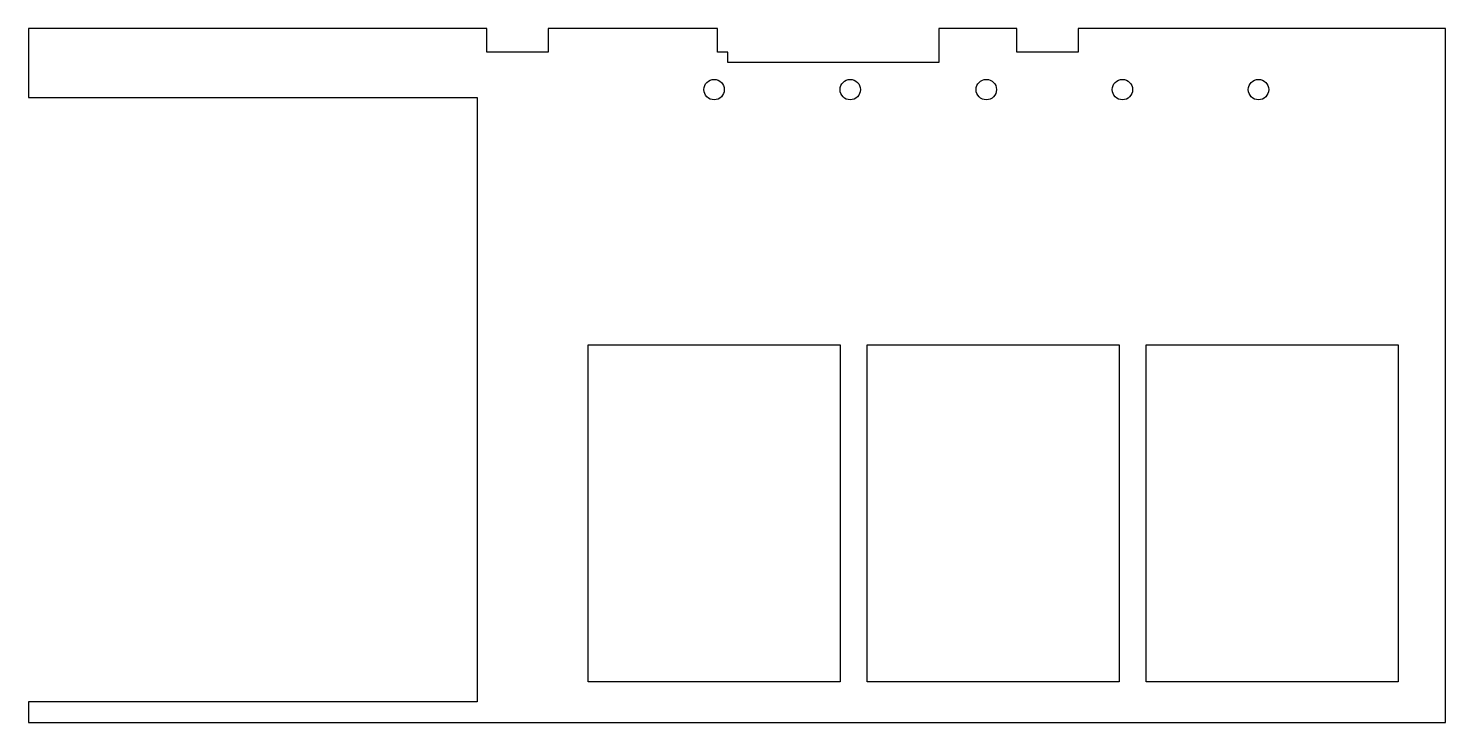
# Model space of a CAD drawing. Header units: millimetres. Extents: x 0 to 417, y 0 to 204.
import ezdxf

# ---------------------------------------------------------------- set-up
doc = ezdxf.new("R2010")
doc.units = ezdxf.units.MM

msp = doc.modelspace()

# ---------------------------------------------------------------- linework, layer by layer
for p, q in [((134.75, 204, 3), (0, 204, 3)), ((0, 204, 3), (0, 183.65, 3)), ((134.75, 197, 3), (134.75, 204, 3)), ((202.55, 204, 3), (152.75, 204, 3)), ((152.75, 204, 3), (152.75, 197, 3)), ((202.55, 197, 3), (202.55, 204, 3)), ((290.55, 204, 3), (267.55, 204, 3)), ((267.55, 204, 3), (267.55, 194, 3)), ((290.55, 197, 3), (290.55, 204, 3)), ((416.55, 204, 3), (308.55, 204, 3)), ((308.55, 204, 3), (308.55, 197, 3)), ((416.55, 0, 3), (416.55, 204, 3)), ((152.75, 197, 3), (134.75, 197, 3)), ((205.55, 197, 3), (202.55, 197, 3)), ((205.55, 194, 3), (205.55, 197, 3)), ((308.55, 197, 3), (290.55, 197, 3)), ((267.55, 194, 3), (205.55, 194, 3)), ((0, 183.65, 3), (131.9, 183.65, 3)), ((131.9, 183.65, 3), (131.9, 6.1, 3)), ((164.55, 12, 3), (164.55, 111, 3)), ((164.55, 111, 3), (238.55, 111, 3)), ((238.55, 111, 3), (238.55, 12, 3)), ((246.55, 12, 3), (246.55, 111, 3)), ((246.55, 111, 3), (320.55, 111, 3)), ((320.55, 111, 3), (320.55, 12, 3)), ((328.55, 12, 3), (328.55, 111, 3)), ((328.55, 111, 3), (402.55, 111, 3)), ((402.55, 111, 3), (402.55, 12, 3)), ((238.55, 12, 3), (164.55, 12, 3)), ((320.55, 12, 3), (246.55, 12, 3)), ((402.55, 12, 3), (328.55, 12, 3)), ((0, 6.1, 3), (0, 0, 3)), ((131.9, 6.1, 3), (0, 6.1, 3)), ((0, 0, 3), (416.55, 0, 3))]:
    msp.add_line(p, q)
for centre in [(201.55, 186, 3), (241.55, 186, 3), (281.55, 186, 3), (321.55, 186, 3), (361.55, 186, 3)]:
    msp.add_circle(centre, 3)

doc.saveas('drawing.dxf')
